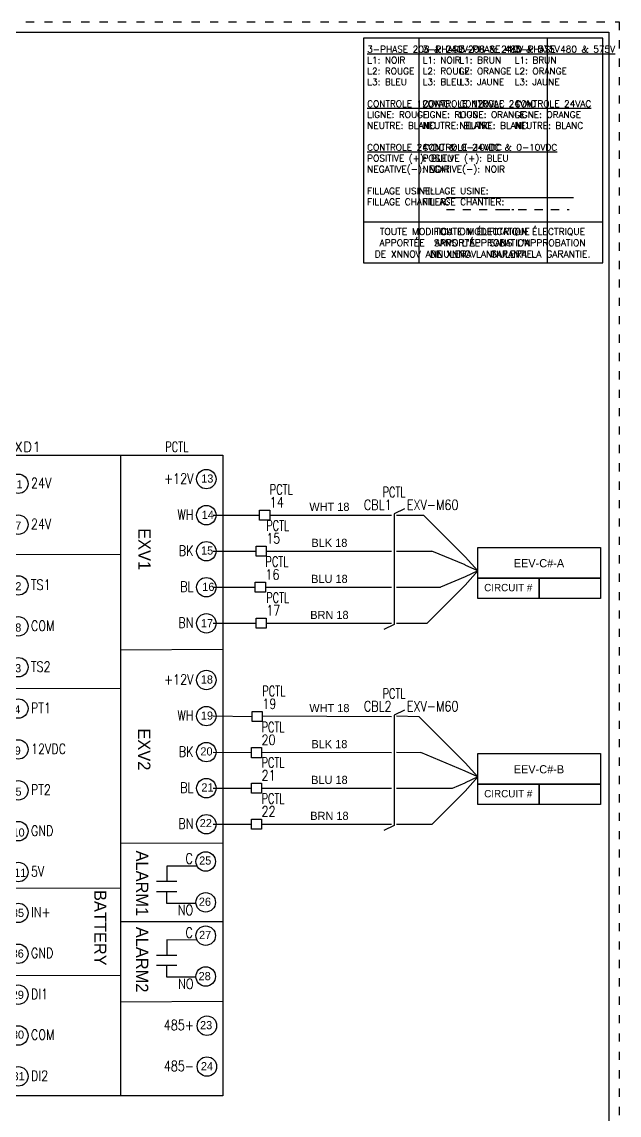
# Model space of a CAD drawing. Extents: x 0 to 16.2, y 0 to 21.2.
# Drawn here: x 8.95 to 16.25, y 7.88 to 21.25 of the extents above; entities that cross this region are included whole.
import ezdxf
from ezdxf.enums import TextEntityAlignment as Align

# ---------------------------------------------------------------- set-up
doc = ezdxf.new("R2010")
doc.units = 0
doc.header["$MEASUREMENT"] = 0
for name, pattern in [('Caddy_Solid', [0]), ('DASHED2', [0.375, 0.25, -0.125]), ('DOT2', [0.125, 0, -0.125])]:
    doc.linetypes.add(name, pattern=pattern)
for name, color, linetype in [('BLK_18', 251, 'Continuous'), ('BLU_18', 5, 'Continuous'), ('BRN_18', 36, 'Continuous'), ('DESC', 150, 'Continuous'), ('LINK', 9, 'Continuous'), ('LOC', 8, 'Continuous'), ('MISC', 7, 'Continuous'), ('SYMS', 7, 'Continuous'), ('TAGFIXED', 7, 'Continuous'), ('TAGS', 150, 'Continuous'), ('TERMS', 123, 'Continuous'), ('WHT_18', 7, 'Continuous')]:
    doc.layers.add(name, color=color, linetype=linetype)
doc.layers.add('TITLEBLOCK_FRAME', color=7, linetype='DOT2', plot=False)
doc.styles.add('WD', font='romans.shx')

# ---------------------------------------------------------------- blocks, each defined once
blk = doc.blocks.new('*U8')
at = {"color": 7, "linetype": 'Caddy_Solid', "lineweight": 25}
blk.add_line((-1.486, 1.048), (-0.608, 1.048), dxfattribs=at)
at = {"color": 7, "linetype": 'DASHED2', "lineweight": 25, "ltscale": 0.25}
blk.add_line((-1.486, 0.902), (-0.662, 0.902), dxfattribs=at)
blk.add_line((-2.5, 0.75), (-0.25, 0.75))
blk.add_lwpolyline([(-0.25, 3), (-2.5, 3), (-2.5, 0.25), (-0.25, 0.25)], close=True)
at = {"style": 'WD'}
for s, heights, insert, char_height, attachment_point in [('{\\L3-PHASE 208 & 240V}\\PL1: NOIR\\PL2: ROUGE\\PL3: BLEU\\P\\P{\\LCONTROLE 120VAC}\\PLIGNE: ROUGE\\PNEUTRE: BLANC\\P{\\L\\PCONTROLE 24VDC & 0-10VDC\\P}POSITIVE (+): BLEU\\PNEGATIVE(-): NOIR\\P\\P\\pxql;FILLAGE USINE:\\PFILLAGE CHANTIER:', [-1.979], (-2.454, 2.903), 0.08, 1), ('{\\L3-PHASE 480 & 575V}\\PL1: BRUN\\PL2: ORANGE\\PL3: JAUNE\\P\\P{\\LCONTROLE 24VAC}\\PLIGNE: ORANGE\\PNEUTRE: BLANC', [-1.015], (-1.328, 2.903), 0.08, 1), ("TOUTE MODIFICATION ÉLECTRIQUE \\PAPPORTÉE  SANS L'APPROBATION \\PDE XNNOV ANNULERA LA GARANTIE.", [-0.39], (-1.383, 0.495), 0.08242, 5)]:
    blk.add_mtext_dynamic_manual_height_columns(s, width=4.81392, gutter_width=1.374, heights=heights, dxfattribs=dict(at, insert=insert, char_height=char_height, attachment_point=attachment_point))
blk = doc.blocks.new('HDV1_EEV-BLOCK')
for q in [(-0.156, 0.515), (-0.156, 0.414), (-0.156, 0.169), (-0.156, 0.269)]:
    blk.add_line((-0.004, 0.342), q)
for points in [[(-0.004, 0.628), (1.496, 0.628), (1.496, 0.253), (-0.004, 0.253)], [(-0.004, 0.253), (0.746, 0.253), (0.746, 0.003), (-0.004, 0.003)], [(0.746, 0.253), (1.496, 0.253), (1.496, 0.003), (0.746, 0.003)]]:
    blk.add_lwpolyline(points, close=True)
at = {"style": 'WD', "flags": 1}
for tag, p in [('X4TERM01', (-0.156, 0.515)), ('X4TERM02', (-0.156, 0.414)), ('X4TERM03', (-0.156, 0.269)), ('X4TERM04', (-0.156, 0.169))]:
    blk.add_attdef(tag, p, '', height=0.005, dxfattribs=at)
blk.add_attdef('DESC2', text='', height=0.1).set_placement((0.745, 0.486), align=Align.TOP_CENTER)
blk.add_attdef('DES3', text='', height=0.09).set_placement((0.37, 0.092), align=Align.CENTER)
blk.add_attdef('LABEL', (0.896, 0.095), '', height=0.08)
blk = doc.blocks.new('*U65')
blk.add_circle((0, 0), 0.119)
blk = doc.blocks.new('*U64')
at = {"color": 0, "linetype": 'ByBlock', "lineweight": -2, "transparency": 16777216}
for p in [(0, 1), (0, 0.5), (0, 0)]:
    blk.add_blockref('*U65', p, dxfattribs=at)
blk = doc.blocks.new('*U67')
blk.add_circle((0, 0), 0.119)
blk = doc.blocks.new('*U66')
at = {"color": 0, "linetype": 'ByBlock', "lineweight": -2, "transparency": 16777216}
for p in [(0, 0.5), (0, 0)]:
    blk.add_blockref('*U67', p, dxfattribs=at)
blk = doc.blocks.new('*U69')
blk.add_circle((0, 0), 0.119)
blk = doc.blocks.new('*U68')
at = {"color": 0, "linetype": 'ByBlock', "lineweight": -2, "transparency": 16777216}
for p in [(0, 1), (0, 0.5), (0, 0)]:
    blk.add_blockref('*U69', p, dxfattribs=at)
blk = doc.blocks.new('*U52')
blk.add_circle((0, 0), 0.119)
blk = doc.blocks.new('*U51')
at = {"color": 0, "linetype": 'ByBlock', "lineweight": -2, "transparency": 16777216}
for p in [(0, 1.764), (0, 1.323), (0, 0.882), (0, 0.441), (0, 0)]:
    blk.add_blockref('*U52', p, dxfattribs=at)
blk = doc.blocks.new('*U57')
blk.add_circle((0, 0), 0.119)
blk = doc.blocks.new('*U53')
at = {"color": 0, "linetype": 'ByBlock', "lineweight": -2, "transparency": 16777216}
for p in [(0, 1.764), (0, 1.323), (0, 0.882), (0, 0.441), (0, 0)]:
    blk.add_blockref('*U57', p, dxfattribs=at)
blk = doc.blocks.new('*U59')
blk.add_circle((0, 0), 0.119)
blk = doc.blocks.new('*U58')
at = {"color": 0, "linetype": 'ByBlock', "lineweight": -2, "transparency": 16777216}
for p in [(0, 0.5), (0, 0)]:
    blk.add_blockref('*U59', p, dxfattribs=at)
blk = doc.blocks.new('*U61')
blk.add_circle((0, 0), 0.119)
blk = doc.blocks.new('*U60')
at = {"color": 0, "linetype": 'ByBlock', "lineweight": -2, "transparency": 16777216}
for p in [(0, 0.5), (0, 0)]:
    blk.add_blockref('*U61', p, dxfattribs=at)
blk = doc.blocks.new('*U63')
blk.add_circle((0, 0), 0.119)
blk = doc.blocks.new('*U62')
at = {"color": 0, "linetype": 'ByBlock', "lineweight": -2, "transparency": 16777216}
for p in [(0, 0.5), (0, 0)]:
    blk.add_blockref('*U63', p, dxfattribs=at)
blk = doc.blocks.new('*U54')
blk.add_circle((0, 0), 0.119)
blk = doc.blocks.new('*U70')
at = {"color": 0, "linetype": 'ByBlock', "lineweight": -2, "transparency": 16777216}
for p in [(0, 2), (0, 1.5), (0, 1), (0, 0.5), (0, 0)]:
    blk.add_blockref('*U54', p, dxfattribs=at)
blk = doc.blocks.new('*U56')
blk.add_circle((0, 0), 0.119)
blk = doc.blocks.new('*U55')
at = {"color": 0, "linetype": 'ByBlock', "lineweight": -2, "transparency": 16777216}
for p in [(0, 0.5), (0, 0)]:
    blk.add_blockref('*U56', p, dxfattribs=at)
blk = doc.blocks.new('HDV1_EXD-SH2')
for p, q in [((0, 2.85), (0, -4.987)), ((-1.437, 1.636), (0, 1.638)), ((0, 0.47), (1.25, 0.475)), ((-1.437, -0.005), (0, 0)), ((0, -1.896), (1.252, -1.891)), ((0.438, -2.362), (0.688, -2.362)), ((-1.437, -2.449), (0, -2.443)), ((0.438, -2.487), (0.688, -2.487)), ((0, -2.854), (1.25, -2.854)), ((0.438, -3.265), (0.688, -3.265)), ((0.438, -3.39), (0.688, -3.39)), ((-1.437, -3.516), (0, -3.51)), ((0, -3.836), (1.25, -3.831))]:
    blk.add_line(p, q)
blk.add_lwpolyline([(-1.437, 2.85), (1.25, 2.85), (1.25, -4.987), (-1.437, -4.987)], close=True)
for points in [[(0.936, -2.179), (0.563, -2.178), (0.563, -2.362)], [(0.922, -2.633), (0.563, -2.633), (0.563, -2.487)], [(0.934, -3.082), (0.563, -3.081), (0.563, -3.265)], [(0.922, -3.536), (0.563, -3.536), (0.563, -3.39)]]:
    blk.add_lwpolyline(points)
for name, p in [('*U51', (1.048, 0.793)), ('*U55', (-1.25, 2)), ('*U64', (-1.25, 0.256)), ('*U53', (1.048, -1.665)), ('*U70', (-1.25, -2.25)), ('*U58', (1.04, -2.621)), ('*U66', (-1.25, -3.25)), ('*U60', (1.04, -3.528)), ('*U68', (-1.25, -4.75)), ('*U62', (1.055, -4.63))]:
    blk.add_blockref(name, p)
for s, p in [('1', (-1.272, 2.444)), ('13', (0.985, 2.514)), ('14', (0.991, 2.07)), ('7', (-1.288, 1.938)), ('15', (0.983, 1.633)), ('2', (-1.287, 1.196)), ('16', (0.998, 1.189)), ('17', (0.981, 0.744)), ('8', (-1.288, 0.691)), ('3', (-1.29, 0.194)), ('18', (0.98, 0.056)), ('4', (-1.3, -0.309)), ('19', (0.981, -0.386)), ('9', (-1.295, -0.814)), ('20', (0.975, -0.824)), ('21', (0.987, -1.265)), ('5', (-1.285, -1.316)), ('22', (0.967, -1.701)), ('10', (-1.322, -1.816)), ('25', (0.96, -2.159)), ('11', (-1.301, -2.309)), ('26', (0.956, -2.663)), ('35', (-1.329, -2.8)), ('27', (0.959, -3.07)), ('36', (-1.332, -3.297)), ('28', (0.953, -3.573)), ('29', (-1.331, -3.802)), ('23', (0.971, -4.173)), ('30', (-1.329, -4.289)), ('24', (0.981, -4.675)), ('31', (-1.321, -4.798))]:
    blk.add_text(s, height=0.1).set_placement(p)
at = {"char_height": 0.1501, "attachment_point": 1, "rotation": 270}
for s, width, heights, insert in [('EXV1', 0.3875, [-0.157], (0.368, 1.957)), ('EXV2', 0.3875, [-0.157], (0.364, -0.493)), ('ALARM1', 1.0125, [-0.156], (0.338, -1.987)), ('BATTERY', 1.0125, [-0.157], (-0.173, -2.47)), ('ALARM2', 0.3875, [-0.156], (0.338, -2.92))]:
    blk.add_mtext_dynamic_manual_height_columns(s, width=width, gutter_width=0.75, heights=heights, dxfattribs=dict(at, insert=insert))
at = {"style": 'WD', "width": 0.7}
for tag, p in [('DESC1', (-0.075, 3.138)), ('DESC2', (-0.062, 3.013)), ('DESC3', (-0.062, 2.888)), ('LOC', (0.688, 2.888)), ('INST', (1.313, 2.888)), ('XREF', (1.445, 2.638))]:
    blk.add_attdef(tag, text='', height=0.125, dxfattribs=at).set_placement(p, align=Align.CENTER)
at = {"style": 'WD'}
blk.add_attdef('TAG1', text='', height=0.125, dxfattribs=at).set_placement((-1.187, 2.888), align=Align.CENTER)
at = {"style": 'WD', "width": 0.8}
for tag, p in [('24V', (-1.095, 2.57)), ('24V', (-1.096, 2.071)), ('TS1', (-1.095, 1.327)), ('COM', (-1.095, 0.826)), ('TS2', (-1.095, 0.325)), ('PT1', (-1.095, -0.18)), ('12VDC', (-1.095, -0.681)), ('PT2', (-1.095, -1.18)), ('GND', (-1.095, -1.682)), ('5V', (-1.095, -2.18)), ('IN+', (-1.095, -2.679)), ('GND', (-1.095, -3.178)), ('DI1', (-1.095, -3.68)), ('COM', (-1.095, -4.177)), ('DI2', (-1.095, -4.68))]:
    blk.add_attdef(tag, text='', height=0.125, dxfattribs=at).set_placement(p, align=Align.TOP_LEFT)
for tag, p in [('+12V', (0.891, 2.625)), ('WH', (0.891, 2.185)), ('BK', (0.891, 1.744)), ('BL', (0.891, 1.303)), ('BN', (0.891, 0.862)), ('+12V', (0.891, 0.168)), ('WH', (0.891, -0.273)), ('BK', (0.891, -0.714)), ('BL', (0.891, -1.155)), ('BN', (0.891, -1.596)), ('C', (0.883, -2.023)), ('NO', (0.887, -2.653)), ('C', (0.883, -2.93)), ('NO', (0.892, -3.555)), ('485+', (0.896, -4.06)), ('485-', (0.897, -4.561))]:
    blk.add_attdef(tag, text='', height=0.125, dxfattribs=at).set_placement(p, align=Align.TOP_RIGHT)
at = {"style": 'WD'}
for tag, p, height, flags in [('X1TERM16', (1.131, 2.557), 0.005, 1), ('X4TERM01', (-1.369, 2.5), 0.005, 1), ('FAMILY', (1.32, 2.138), 0.01, 9), ('X1TERM17', (1.131, 2.116), 0.005, 1), ('X4TERM02', (-1.37, 2.001), 0.005, 1), ('X1TERM18', (1.131, 1.675), 0.005, 1), ('X4TERM03', (-1.369, 1.257), 0.005, 1), ('X1TERM19', (1.129, 1.234), 0.005, 1), ('X4TERM04', (-1.369, 0.756), 0.005, 1), ('X1TERM20', (1.131, 0.794), 0.005, 1), ('X4TERM05', (-1.369, 0.255), 0.005, 1), ('X1TERM21', (1.131, 0.099), 0.005, 1), ('X4TERM06', (-1.369, -0.25), 0.005, 1), ('X1TERM22', (1.131, -0.342), 0.005, 1), ('X4TERM07', (-1.369, -0.751), 0.005, 1), ('X1TERM23', (1.131, -0.782), 0.005, 1), ('X4TERM08', (-1.369, -1.25), 0.005, 1), ('X1TERM24', (1.131, -1.223), 0.005, 1), ('X1TERM25', (1.131, -1.664), 0.005, 1), ('X4TERM09', (-1.369, -1.752), 0.005, 1), ('X1TERM26', (1.122, -2.117), 0.005, 1), ('X4TERM10', (-1.369, -2.25), 0.005, 1), ('X1TERM27', (1.123, -2.621), 0.005, 1), ('X4TERM11', (-1.369, -2.749), 0.005, 1), ('X1TERM28', (1.122, -3.027), 0.005, 1), ('X4TERM12', (-1.369, -3.248), 0.005, 1), ('X1TERM29', (1.123, -3.527), 0.005, 1), ('X4TERM13', (-1.369, -3.75), 0.005, 1), ('X1TERM30', (1.136, -4.128), 0.005, 1), ('X4TERM14', (-1.369, -4.247), 0.005, 1), ('X1TERM31', (1.137, -4.629), 0.005, 1), ('X4TERM15', (-1.369, -4.75), 0.005, 1)]:
    blk.add_attdef(tag, p, '', height=height, dxfattribs=dict(at, flags=flags))
at = {"style": 'WD', "flags": 9}
for tag, p in [('MFG', (1.32, 2.513)), ('CAT', (1.32, 2.388)), ('ASSYCODE', (1.32, 2.263))]:
    blk.add_attdef(tag, text='', height=0.01, dxfattribs=at).set_placement(p, align=Align.CENTER)
blk = doc.blocks.new('HT0001')
for p, q in [((-0.062, 0.062), (0.062, 0.062)), ((-0.062, -0.062), (-0.062, 0.062)), ((0.062, 0.062), (0.062, -0.062)), ((0.062, -0.062), (-0.062, -0.062))]:
    blk.add_line(p, q)
at = {"style": 'WD'}
for tag, p, width in [('INST', (0.062, 0.42), 0.7), ('LOC', (0.062, 0.25), 0.7), ('DESC1', (0.05, -0.385), 0.8)]:
    blk.add_attdef(tag, p, '', height=0.125, dxfattribs=dict(at, width=width))
at = {"linetype": 'Continuous', "style": 'WD'}
for tag, p, height, width, flags in [('TERM01', (0.062, 0.094), 0.125, 0.8, 8), ('TAGSTRIP', (0.05, -0.229), 0.125, 0.9, 8), ('CAT', (0.213, -0.406), 0.109, 0.8, 1), ('DESC2', (0.05, -0.541), 0.125, 0.8, 8), ('DESC3', (0.05, -0.698), 0.125, 0.8, 8)]:
    blk.add_attdef(tag, p, '', height=height, dxfattribs=dict(at, width=width, flags=flags))
at = {"style": 'WD', "flags": 1}
for tag, p, height in [('X4TERM01', (-0.062, 0), 0.0125), ('X4TERMDESC01', (-0.055, -0.023), 0.025), ('X2TERMDESC01', (-0.006, 0.029), 0.025), ('STRIPSEQ', (0, 0), 0.00125), ('X2TERM01', (0, 0.062), 0.0125), ('X2PIN01', (0.033, 0.084), 0.0125), ('X1TERMDESC01', (0.039, 0.007), 0.025), ('X1TERM01', (0.062, 0), 0.0125), ('X1PIN01', (0.087, 0.016), 0.0125), ('X4PIN01', (-0.114, -0.038), 0.0125), ('LINKTERM', (0, -0.002), 0.00125), ('X8TERM01', (0, -0.062), 0.0125), ('X8TERMDESC01', (0, -0.054), 0.025), ('X8PIN01', (0.026, -0.096), 0.0125)]:
    blk.add_attdef(tag, p, '', height=height, dxfattribs=at)
at = {"linetype": 'Continuous', "style": 'WD', "width": 0.8, "flags": 1}
blk.add_attdef('MFG', text='', height=0.109, dxfattribs=at).set_placement((0.088, -0.406), align=Align.RIGHT)
at = {"style": 'WD', "width": 0.7, "flags": 1}
blk.add_attdef('ASSYCODE', (0.062, -0.281), '', height=0.01, dxfattribs=at)
blk = doc.blocks.new('HW01_5')
blk.add_line((0.125, 0.078), (0, 0.016))
at = {"style": 'WD', "width": 0.7, "flags": 1}
for tag, p in [('INST', (0, 0.388)), ('LOC', (0, 0.219))]:
    blk.add_attdef(tag, text='', height=0.125, dxfattribs=at).set_placement(p, align=Align.CENTER)
at = {"style": 'WD', "width": 0.8}
blk.add_attdef('TAG1', text='', height=0.125, dxfattribs=at).set_placement((-0.031, 0.062), align=Align.RIGHT)
for tag, p, height in [('RATING1', (0.156, 0.062), 0.125), ('RATING2', (0.156, -0.13), 0.0938)]:
    blk.add_attdef(tag, p, '', height=height, dxfattribs=at)
at = {"color": 7, "style": 'WD'}
for tag, p in [('X4_TINY_DOT_DONT_REMOVE', (-0.031, 0)), ('X1_TINY_DOT_DONT_REMOVE', (0.031, 0))]:
    blk.add_attdef(tag, p, '', height=0.0001, dxfattribs=at)
at = {"style": 'WD', "flags": 1}
for tag, p, height in [('X4TERM01', (-0.031, 0), 0.0125), ('X8LINK', (0, 0.016), 0.005), ('X1TERM01', (0.031, 0), 0.0125)]:
    blk.add_attdef(tag, p, '', height=height, dxfattribs=at)
at = {"linetype": 'Continuous', "style": 'WD', "flags": 9}
blk.add_attdef('ASSYCODE', text='', height=0.01, dxfattribs=at).set_placement((0.029, 0.042), align=Align.CENTER)
at = {"style": 'WD', "flags": 9}
blk.add_attdef('FAMILY', text='', height=0.01, dxfattribs=at).set_placement((0.023, 0.118), align=Align.CENTER)
at = {"style": 'WD', "width": 0.8, "flags": 1}
blk.add_attdef('MFG', text='', height=0.0938, dxfattribs=at).set_placement((-0.125, -0.031), align=Align.TOP_RIGHT)
blk.add_attdef('CAT', text='', height=0.0938, dxfattribs=at).set_placement((0.031, -0.031), align=Align.TOP_LEFT)
at = {"style": 'WD', "width": 0.7, "flags": 1}
for tag, p in [('XREF', (0.062, -0.3)), ('DESC1', (0.062, -0.456)), ('DESC2', (0.062, -0.613)), ('DESC3', (0.062, -0.769))]:
    blk.add_attdef(tag, p, '', height=0.125, dxfattribs=at)
blk = doc.blocks.new('HW02_5B')
at = {"style": 'WD', "width": 0.7, "flags": 1}
for tag, p in [('INST', (0, 0.388)), ('LOC', (0, 0.219))]:
    blk.add_attdef(tag, text='', height=0.125, dxfattribs=at).set_placement(p, align=Align.CENTER)
at = {"style": 'WD', "width": 0.8}
blk.add_attdef('TAG2', text='', height=0.125, dxfattribs=at).set_placement((-0.062, 0.062), align=Align.RIGHT)
for tag, p, height in [('RATING1', (0.094, 0.062), 0.125), ('RATING2', (0.094, -0.13), 0.0938)]:
    blk.add_attdef(tag, p, '', height=height, dxfattribs=at)
at = {"color": 7, "style": 'WD'}
for tag, p in [('X4_TINY_DOT_DONT_REMOVE', (-0.031, 0)), ('X1_TINY_DOT_DONT_REMOVE', (0.031, 0))]:
    blk.add_attdef(tag, p, '', height=0.0001, dxfattribs=at)
at = {"style": 'WD', "flags": 1}
for tag, p, height in [('X4TERM01', (-0.031, 0), 0.0125), ('X2LINK', (0, 0), 0.01), ('X8LINK', (0, 0), 0.005), ('X1TERM01', (0.031, 0), 0.0125)]:
    blk.add_attdef(tag, p, '', height=height, dxfattribs=at)
at = {"style": 'WD', "flags": 9}
blk.add_attdef('FAMILY', text='', height=0.01, dxfattribs=at).set_placement((0.023, 0.118), align=Align.CENTER)
at = {"style": 'WD', "width": 0.7, "flags": 1}
for tag, p in [('XREF', (0.062, -0.206)), ('DESC1', (0.062, -0.363)), ('DESC2', (0.062, -0.519)), ('DESC3', (0.062, -0.675))]:
    blk.add_attdef(tag, p, '', height=0.125, dxfattribs=at)
blk = doc.blocks.new('HW02_5')
blk.add_line((0, -0.016), (-0.125, -0.078))
at = {"style": 'WD', "width": 0.7, "flags": 1}
for tag, p in [('INST', (0, 0.388)), ('LOC', (0, 0.219)), ('XREF', (0, -0.3)), ('DESC1', (0, -0.456)), ('DESC2', (0, -0.613)), ('DESC3', (0, -0.769))]:
    blk.add_attdef(tag, text='', height=0.125, dxfattribs=at).set_placement(p, align=Align.CENTER)
at = {"style": 'WD', "width": 0.8}
blk.add_attdef('TAG2', text='', height=0.125, dxfattribs=at).set_placement((-0.062, 0.062), align=Align.RIGHT)
for tag, p, height in [('RATING1', (0.094, 0.062), 0.125), ('RATING2', (0.094, -0.13), 0.0938)]:
    blk.add_attdef(tag, p, '', height=height, dxfattribs=at)
at = {"color": 7, "style": 'WD'}
for tag, p in [('X4_TINY_DOT_DONT_REMOVE', (-0.031, 0)), ('X1_TINY_DOT_DONT_REMOVE', (0.031, 0))]:
    blk.add_attdef(tag, p, '', height=0.0001, dxfattribs=at)
at = {"style": 'WD', "flags": 1}
for tag, p, height in [('X4TERM01', (-0.031, 0), 0.0125), ('X1TERM01', (0.031, 0), 0.0125), ('X2LINK', (0, -0.016), 0.005)]:
    blk.add_attdef(tag, p, '', height=height, dxfattribs=at)
at = {"style": 'WD', "flags": 9}
blk.add_attdef('FAMILY', text='', height=0.01, dxfattribs=at).set_placement((0.023, 0.118), align=Align.CENTER)
blk = doc.blocks.new('2025 XNNOV Protrait')
at = {"color": 5}
for p, q in [((0, 21), (16, 21)), ((16, 21), (16, 0))]:
    blk.add_line(p, q, dxfattribs=at)
at = {"layer": 'TITLEBLOCK_FRAME'}
blk.add_lwpolyline([(-0.125, 21.125), (16.125, 21.125), (16.125, -0.125), (-0.125, -0.125)], close=True, dxfattribs=at)
at = {"color": 7, "style": 'WD', "flags": 4}
for tag, p in [('N5', (7.597, 1.925)), ('N4', (7.597, 1.575)), ('N3', (7.597, 1.225)), ('N2', (7.597, 0.925)), ('N1', (7.597, 0.575)), ('PAGENO', (5.883, 0.167)), ('SHEETMAX', (6.824, 0.157))]:
    blk.add_attdef(tag, text='', height=0.14, dxfattribs=at).set_placement(p, align=Align.MIDDLE_CENTER)
for tag, height, p in [('DATE5', 0.14, (7.854, 1.925)), ('PAR5', 0.14, (9.104, 1.925)), ('DESCRIPTION5', 0.14, (9.661, 1.925)), ('TITRE1', 0.175, (0.052, 1.57)), ('DATE4', 0.14, (7.854, 1.575)), ('PAR4', 0.14, (9.104, 1.575)), ('DESCRIPTION4', 0.14, (9.661, 1.575)), ('TITRE2', 0.175, (0.052, 1.306)), ('AP.PAR', 0.14, (5.526, 1.365)), ('DATE3', 0.14, (7.854, 1.225)), ('PAR3', 0.14, (9.104, 1.225)), ('DESCRIPTION3', 0.14, (9.661, 1.225)), ('TITRE3', 0.175, (0.052, 1.041)), ('DATE2', 0.14, (7.854, 0.925)), ('PAR2', 0.14, (9.104, 0.925)), ('DESCRIPTION2', 0.14, (9.661, 0.925)), ('DESS.PAR', 0.14, (5.286, 0.642)), ('DATE1', 0.14, (7.854, 0.575)), ('PAR1', 0.14, (9.109, 0.575)), ('DESCRIPTION1', 0.14, (9.645, 0.575)), ('PRJCT', 0.14, (1.193, 0.167)), ('DATE', 0.14, (3.204, 0.179))]:
    blk.add_attdef(tag, text='', height=height, dxfattribs=at).set_placement(p, align=Align.MIDDLE_LEFT)

msp = doc.modelspace()

# ---------------------------------------------------------------- linework, layer by layer
at = {"layer": 'BLK_18'}
for p, q in [((11.287, 14.775), (11.812, 14.775)), ((11.937, 14.775), (13.469, 14.775)), ((13.531, 14.775), (13.959, 14.775)), ((14.369, 14.606), (13.959, 14.775)), ((11.287, 12.317), (11.755, 12.31)), ((11.88, 12.317), (13.469, 12.31)), ((13.531, 12.317), (13.825, 12.31)), ((14.369, 12.085), (13.825, 12.31))]:
    msp.add_line(p, q, dxfattribs=at)
at = {"layer": 'BLU_18'}
for p, q in [((14.369, 14.461), (14.065, 14.334)), ((11.285, 14.333), (11.802, 14.334)), ((11.927, 14.333), (13.469, 14.334)), ((13.531, 14.333), (14.065, 14.334)), ((14.212, 11.875), (14.369, 11.94)), ((14.369, 11.94), (14.369, 11.94)), ((11.287, 11.876), (11.755, 11.875)), ((11.88, 11.876), (13.469, 11.875)), ((13.531, 11.876), (14.212, 11.875))]:
    msp.add_line(p, q, dxfattribs=at)
at = {"layer": 'BRN_18'}
for p, q in [((14.369, 14.36), (13.903, 13.894)), ((11.287, 13.893), (11.812, 13.893)), ((11.937, 13.893), (13.469, 13.893)), ((13.531, 13.893), (13.903, 13.893)), ((14.369, 11.839), (13.965, 11.435)), ((11.287, 11.435), (11.755, 11.435)), ((11.88, 11.435), (13.469, 11.435)), ((13.531, 11.435), (13.965, 11.435))]:
    msp.add_line(p, q, dxfattribs=at)
at = {"layer": 'LINK', "linetype": 'Continuous'}
for points in [[(13.5, 15.232), (13.5, 13.877)], [(13.5, 12.768), (13.5, 11.42)]]:
    msp.add_lwpolyline(points, dxfattribs=at)
at = {"layer": 'WHT_18'}
for p, q in [((11.287, 15.216), (11.855, 15.216)), ((11.98, 15.216), (13.469, 15.216)), ((13.531, 15.216), (13.859, 15.216)), ((14.369, 14.707), (13.859, 15.216)), ((11.287, 12.758), (11.764, 12.751)), ((11.889, 12.758), (13.469, 12.751)), ((13.531, 12.758), (13.804, 12.751)), ((14.369, 12.186), (13.804, 12.751))]:
    msp.add_line(p, q, dxfattribs=at)

# ---------------------------------------------------------------- block references
at = {"ltscale": 0.5}
msp.add_blockref('2025 XNNOV Protrait', (0.125, 0.125), dxfattribs=at)
for p in [(15.625, 18.052), (16.302, 18.052)]:
    msp.add_blockref('*U8', p)
at = {"layer": 'SYMS'}
ref = msp.add_blockref('HDV1_EXD-SH2', (10.157, 13.099), dxfattribs=at)
ref.add_attrib('24V', '24V', dxfattribs={"layer": 'MISC', "height": 0.125, "style": 'WD', "width": 0.8}).set_placement((9.062, 15.67), align=Align.TOP_LEFT)
ref.add_attrib('24V', '24V', dxfattribs={"layer": 'MISC', "height": 0.125, "style": 'WD', "width": 0.8}).set_placement((9.061, 15.17), align=Align.TOP_LEFT)
ref.add_attrib('TS1', 'TS1', dxfattribs={"layer": 'MISC', "height": 0.125, "style": 'WD', "width": 0.8}).set_placement((9.061, 14.426), align=Align.TOP_LEFT)
ref.add_attrib('COM', 'COM', dxfattribs={"layer": 'MISC', "height": 0.125, "style": 'WD', "width": 0.8}).set_placement((9.061, 13.925), align=Align.TOP_LEFT)
ref.add_attrib('TS2', 'TS2', dxfattribs={"layer": 'MISC', "height": 0.125, "style": 'WD', "width": 0.8}).set_placement((9.061, 13.424), align=Align.TOP_LEFT)
ref.add_attrib('PT1', 'PT1', dxfattribs={"layer": 'MISC', "height": 0.125, "style": 'WD', "width": 0.8}).set_placement((9.061, 12.919), align=Align.TOP_LEFT)
ref.add_attrib('12VDC', '12VDC', dxfattribs={"layer": 'MISC', "height": 0.125, "style": 'WD', "width": 0.8}).set_placement((9.061, 12.419), align=Align.TOP_LEFT)
ref.add_attrib('PT2', 'PT2', dxfattribs={"layer": 'MISC', "height": 0.125, "style": 'WD', "width": 0.8}).set_placement((9.061, 11.919), align=Align.TOP_LEFT)
ref.add_attrib('GND', 'GND', dxfattribs={"layer": 'MISC', "height": 0.125, "style": 'WD', "width": 0.8}).set_placement((9.061, 11.417), align=Align.TOP_LEFT)
ref.add_attrib('5V', '5V', dxfattribs={"layer": 'MISC', "height": 0.125, "style": 'WD', "width": 0.8}).set_placement((9.061, 10.919), align=Align.TOP_LEFT)
ref.add_attrib('IN+', 'IN+', dxfattribs={"layer": 'MISC', "height": 0.125, "style": 'WD', "width": 0.8}).set_placement((9.062, 10.42), align=Align.TOP_LEFT)
ref.add_attrib('GND', 'GND', dxfattribs={"layer": 'MISC', "height": 0.125, "style": 'WD', "width": 0.8}).set_placement((9.061, 9.921), align=Align.TOP_LEFT)
ref.add_attrib('DI1', 'DI1', dxfattribs={"layer": 'MISC', "height": 0.125, "style": 'WD', "width": 0.8}).set_placement((9.061, 9.419), align=Align.TOP_LEFT)
ref.add_attrib('COM', 'COM', dxfattribs={"layer": 'MISC', "height": 0.125, "style": 'WD', "width": 0.8}).set_placement((9.061, 8.922), align=Align.TOP_LEFT)
ref.add_attrib('DI2', 'DI2', dxfattribs={"layer": 'MISC', "height": 0.125, "style": 'WD', "width": 0.8}).set_placement((9.061, 8.419), align=Align.TOP_LEFT)
ref.add_attrib('+12V', '+12V', dxfattribs={"layer": 'MISC', "height": 0.125, "style": 'WD', "width": 0.8}).set_placement((11.047, 15.725), align=Align.TOP_RIGHT)
ref.add_attrib('WH', 'WH', dxfattribs={"layer": 'MISC', "height": 0.125, "style": 'WD', "width": 0.8}).set_placement((11.047, 15.284), align=Align.TOP_RIGHT)
ref.add_attrib('BK', 'BK', dxfattribs={"layer": 'MISC', "height": 0.125, "style": 'WD', "width": 0.8}).set_placement((11.047, 14.843), align=Align.TOP_RIGHT)
ref.add_attrib('BL', 'BL', dxfattribs={"layer": 'MISC', "height": 0.125, "style": 'WD', "width": 0.8}).set_placement((11.047, 14.402), align=Align.TOP_RIGHT)
ref.add_attrib('BN', 'BN', dxfattribs={"layer": 'MISC', "height": 0.125, "style": 'WD', "width": 0.8}).set_placement((11.047, 13.961), align=Align.TOP_RIGHT)
ref.add_attrib('+12V', '+12V', dxfattribs={"layer": 'MISC', "height": 0.125, "style": 'WD', "width": 0.8}).set_placement((11.047, 13.267), align=Align.TOP_RIGHT)
ref.add_attrib('WH', 'WH', dxfattribs={"layer": 'MISC', "height": 0.125, "style": 'WD', "width": 0.8}).set_placement((11.047, 12.826), align=Align.TOP_RIGHT)
ref.add_attrib('BK', 'BK', dxfattribs={"layer": 'MISC', "height": 0.125, "style": 'WD', "width": 0.8}).set_placement((11.047, 12.385), align=Align.TOP_RIGHT)
ref.add_attrib('BL', 'BL', dxfattribs={"layer": 'MISC', "height": 0.125, "style": 'WD', "width": 0.8}).set_placement((11.047, 11.944), align=Align.TOP_RIGHT)
ref.add_attrib('BN', 'BN', dxfattribs={"layer": 'MISC', "height": 0.125, "style": 'WD', "width": 0.8}).set_placement((11.047, 11.504), align=Align.TOP_RIGHT)
ref.add_attrib('C', 'C', dxfattribs={"layer": 'MISC', "height": 0.125, "style": 'WD', "width": 0.8}).set_placement((11.04, 11.076), align=Align.TOP_RIGHT)
ref.add_attrib('NO', 'NO', dxfattribs={"layer": 'MISC', "height": 0.125, "style": 'WD', "width": 0.8}).set_placement((11.044, 10.447), align=Align.TOP_RIGHT)
ref.add_attrib('C', 'C', dxfattribs={"layer": 'MISC', "height": 0.125, "style": 'WD', "width": 0.8}).set_placement((11.04, 10.17), align=Align.TOP_RIGHT)
ref.add_attrib('NO', 'NO', dxfattribs={"layer": 'MISC', "height": 0.125, "style": 'WD', "width": 0.8}).set_placement((11.049, 9.544), align=Align.TOP_RIGHT)
ref.add_attrib('485+', '485+', dxfattribs={"layer": 'MISC', "height": 0.125, "style": 'WD', "width": 0.8}).set_placement((11.053, 9.04), align=Align.TOP_RIGHT)
ref.add_attrib('485-', '485-', dxfattribs={"layer": 'MISC', "height": 0.125, "style": 'WD', "width": 0.8}).set_placement((11.054, 8.539), align=Align.TOP_RIGHT)
ref.add_attrib('TAG1F', 'EXD1', dxfattribs={"layer": 'TAGFIXED', "height": 0.125, "style": 'WD'}).set_placement((8.969, 15.988), align=Align.CENTER)
ref.add_attrib('LOC', 'PCTL', dxfattribs={"layer": 'LOC', "height": 0.125, "style": 'WD', "width": 0.7}).set_placement((10.844, 15.988), align=Align.CENTER)
ref = msp.add_blockref('HT0001', (11.918, 15.216), dxfattribs=at)
ref.add_attrib('LOC', 'PCTL', (11.98, 15.466), dxfattribs={"layer": 'LOC', "height": 0.125, "style": 'WD', "width": 0.7})
ref.add_attrib('TERM01', '14', (11.98, 15.31), dxfattribs={"layer": 'TERMS', "linetype": 'Continuous', "height": 0.125, "style": 'WD', "width": 0.8, "flags": 8})
ref = msp.add_blockref('HW01_5', (13.5, 15.216), dxfattribs=at)
ref.add_attrib('X1_TINY_DOT_DONT_REMOVE', '.', (13.531, 15.216), dxfattribs={"layer": 'MISC', "color": 7, "height": 0.0001, "style": 'WD'})
ref.add_attrib('X4_TINY_DOT_DONT_REMOVE', '.', (13.469, 15.216), dxfattribs={"layer": 'MISC', "color": 7, "height": 0.0001, "style": 'WD'})
ref.add_attrib('LOC', 'PCTL', dxfattribs={"layer": 'LOC', "height": 0.125, "style": 'WD', "width": 0.7}).set_placement((13.5, 15.435), align=Align.CENTER)
ref.add_attrib('RATING1', 'EXV-M60', (13.656, 15.279), dxfattribs={"layer": 'MISC', "height": 0.125, "style": 'WD', "width": 0.8})
ref.add_attrib('TAG1', 'CBL1', dxfattribs={"layer": 'TAGS', "height": 0.125, "style": 'WD', "width": 0.8}).set_placement((13.469, 15.279), align=Align.RIGHT)
ref = msp.add_blockref('HT0001', (11.875, 14.775), dxfattribs=at)
ref.add_attrib('LOC', 'PCTL', (11.937, 15.025), dxfattribs={"layer": 'LOC', "height": 0.125, "style": 'WD', "width": 0.7})
ref.add_attrib('TERM01', '15', (11.937, 14.869), dxfattribs={"layer": 'TERMS', "linetype": 'Continuous', "height": 0.125, "style": 'WD', "width": 0.8, "flags": 8})
ref = msp.add_blockref('HW02_5B', (13.5, 14.775), dxfattribs=at)
ref.add_attrib('X1_TINY_DOT_DONT_REMOVE', '.', (13.531, 14.775), dxfattribs={"layer": 'MISC', "color": 7, "height": 0.0001, "style": 'WD'})
ref.add_attrib('X4_TINY_DOT_DONT_REMOVE', '.', (13.469, 14.775), dxfattribs={"layer": 'MISC', "color": 7, "height": 0.0001, "style": 'WD'})
ref = msp.add_blockref('HDV1_EEV-BLOCK', (14.526, 14.191), dxfattribs=at)
ref.add_attrib('DESC2', 'EEV-C#-A', dxfattribs={"layer": 'DESC', "color": 0, "height": 0.1}).set_placement((15.27, 14.677), align=Align.TOP_CENTER)
ref.add_attrib('DES3', 'CIRCUIT #', dxfattribs={"layer": '0', "height": 0.09}).set_placement((14.895, 14.284), align=Align.CENTER)
ref = msp.add_blockref('HT0001', (11.865, 14.334), dxfattribs=at)
ref.add_attrib('LOC', 'PCTL', (11.927, 14.584), dxfattribs={"layer": 'LOC', "height": 0.125, "style": 'WD', "width": 0.7})
ref.add_attrib('TERM01', '16', (11.927, 14.427), dxfattribs={"layer": 'TERMS', "linetype": 'Continuous', "height": 0.125, "style": 'WD', "width": 0.8, "flags": 8})
ref = msp.add_blockref('HW02_5B', (13.5, 14.334), dxfattribs=at)
ref.add_attrib('X1_TINY_DOT_DONT_REMOVE', '.', (13.531, 14.334), dxfattribs={"layer": 'MISC', "color": 7, "height": 0.0001, "style": 'WD'})
ref.add_attrib('X4_TINY_DOT_DONT_REMOVE', '.', (13.469, 14.334), dxfattribs={"layer": 'MISC', "color": 7, "height": 0.0001, "style": 'WD'})
ref = msp.add_blockref('HT0001', (11.874, 13.893), dxfattribs=at)
ref.add_attrib('LOC', 'PCTL', (11.937, 14.143), dxfattribs={"layer": 'LOC', "height": 0.125, "style": 'WD', "width": 0.7})
ref.add_attrib('TERM01', '17', (11.937, 13.987), dxfattribs={"layer": 'TERMS', "linetype": 'Continuous', "height": 0.125, "style": 'WD', "width": 0.8, "flags": 8})
ref = msp.add_blockref('HW02_5', (13.5, 13.893), dxfattribs=at)
ref.add_attrib('X4_TINY_DOT_DONT_REMOVE', '.', (13.469, 13.893), dxfattribs={"layer": 'MISC', "color": 7, "height": 0.0001, "style": 'WD'})
ref.add_attrib('X1_TINY_DOT_DONT_REMOVE', '.', (13.531, 13.893), dxfattribs={"layer": 'MISC', "color": 7, "height": 0.0001, "style": 'WD'})
ref = msp.add_blockref('HT0001', (11.827, 12.751), dxfattribs=at)
ref.add_attrib('LOC', 'PCTL', (11.889, 13.001), dxfattribs={"layer": 'LOC', "height": 0.125, "style": 'WD', "width": 0.7})
ref.add_attrib('TERM01', '19', (11.889, 12.845), dxfattribs={"layer": 'TERMS', "linetype": 'Continuous', "height": 0.125, "style": 'WD', "width": 0.8, "flags": 8})
ref = msp.add_blockref('HW01_5', (13.5, 12.752), dxfattribs=at)
ref.add_attrib('X1_TINY_DOT_DONT_REMOVE', '.', (13.531, 12.752), dxfattribs={"layer": 'MISC', "color": 7, "height": 0.0001, "style": 'WD'})
ref.add_attrib('X4_TINY_DOT_DONT_REMOVE', '.', (13.469, 12.752), dxfattribs={"layer": 'MISC', "color": 7, "height": 0.0001, "style": 'WD'})
ref.add_attrib('LOC', 'PCTL', dxfattribs={"layer": 'LOC', "height": 0.125, "style": 'WD', "width": 0.7}).set_placement((13.5, 12.971), align=Align.CENTER)
ref.add_attrib('RATING1', 'EXV-M60', (13.656, 12.815), dxfattribs={"layer": 'MISC', "height": 0.125, "style": 'WD', "width": 0.8})
ref.add_attrib('TAG1', 'CBL2', dxfattribs={"layer": 'TAGS', "height": 0.125, "style": 'WD', "width": 0.8}).set_placement((13.469, 12.815), align=Align.RIGHT)
ref = msp.add_blockref('HT0001', (11.817, 12.31), dxfattribs=at)
ref.add_attrib('LOC', 'PCTL', (11.88, 12.56), dxfattribs={"layer": 'LOC', "height": 0.125, "style": 'WD', "width": 0.7})
ref.add_attrib('TERM01', '20', (11.88, 12.404), dxfattribs={"layer": 'TERMS', "linetype": 'Continuous', "height": 0.125, "style": 'WD', "width": 0.8, "flags": 8})
ref = msp.add_blockref('HW02_5B', (13.5, 12.311), dxfattribs=at)
ref.add_attrib('X1_TINY_DOT_DONT_REMOVE', '.', (13.531, 12.311), dxfattribs={"layer": 'MISC', "color": 7, "height": 0.0001, "style": 'WD'})
ref.add_attrib('X4_TINY_DOT_DONT_REMOVE', '.', (13.469, 12.311), dxfattribs={"layer": 'MISC', "color": 7, "height": 0.0001, "style": 'WD'})
ref = msp.add_blockref('HT0001', (11.817, 11.876), dxfattribs=at)
ref.add_attrib('LOC', 'PCTL', (11.88, 12.126), dxfattribs={"layer": 'LOC', "height": 0.125, "style": 'WD', "width": 0.7})
ref.add_attrib('TERM01', '21', (11.88, 11.97), dxfattribs={"layer": 'TERMS', "linetype": 'Continuous', "height": 0.125, "style": 'WD', "width": 0.8, "flags": 8})
ref = msp.add_blockref('HDV1_EEV-BLOCK', (14.526, 11.671), dxfattribs=at)
ref.add_attrib('DESC2', 'EEV-C#-B', dxfattribs={"layer": 'DESC', "color": 0, "height": 0.1}).set_placement((15.27, 12.156), align=Align.TOP_CENTER)
ref.add_attrib('DES3', 'CIRCUIT #', dxfattribs={"layer": '0', "height": 0.09}).set_placement((14.895, 11.763), align=Align.CENTER)
ref = msp.add_blockref('HT0001', (11.817, 11.435), dxfattribs=at)
ref.add_attrib('LOC', 'PCTL', (11.88, 11.685), dxfattribs={"layer": 'LOC', "height": 0.125, "style": 'WD', "width": 0.7})
ref.add_attrib('TERM01', '22', (11.88, 11.529), dxfattribs={"layer": 'TERMS', "linetype": 'Continuous', "height": 0.125, "style": 'WD', "width": 0.8, "flags": 8})
ref = msp.add_blockref('HW02_5B', (13.5, 11.875), dxfattribs=at)
ref.add_attrib('X1_TINY_DOT_DONT_REMOVE', '.', (13.531, 11.875), dxfattribs={"layer": 'MISC', "color": 7, "height": 0.0001, "style": 'WD'})
ref.add_attrib('X4_TINY_DOT_DONT_REMOVE', '.', (13.469, 11.875), dxfattribs={"layer": 'MISC', "color": 7, "height": 0.0001, "style": 'WD'})
ref = msp.add_blockref('HW02_5', (13.5, 11.435), dxfattribs=at)
ref.add_attrib('X4_TINY_DOT_DONT_REMOVE', '.', (13.469, 11.435), dxfattribs={"layer": 'MISC', "color": 7, "height": 0.0001, "style": 'WD'})
ref.add_attrib('X1_TINY_DOT_DONT_REMOVE', '.', (13.531, 11.435), dxfattribs={"layer": 'MISC', "color": 7, "height": 0.0001, "style": 'WD'})

# ---------------------------------------------------------------- texts
at = {"layer": 'MISC', "char_height": 0.1, "attachment_point": 8}
for s, insert, rotation in [('\\W1.00;WHT 18', (12.709, 15.266), 0.0213), ('\\W1.00;BLK 18', (12.709, 14.825), 0.0207), ('\\W1.00;BLU 18', (12.709, 14.384), 0.0412), ('\\W1.00;BRN 18', (12.709, 11.485), 0.0048)]:
    msp.add_mtext(s, dxfattribs=dict(at, insert=insert, rotation=rotation))
for s, insert in [('\\W1.00;BRN 18', (12.709, 13.943)), ('\\W1.00;WHT 18', (12.709, 12.804)), ('\\W1.00;BLK 18', (12.709, 12.363)), ('\\W1.00;BLU 18', (12.709, 11.925))]:
    msp.add_mtext(s, dxfattribs=dict(at, insert=insert))

doc.saveas('drawing.dxf')
